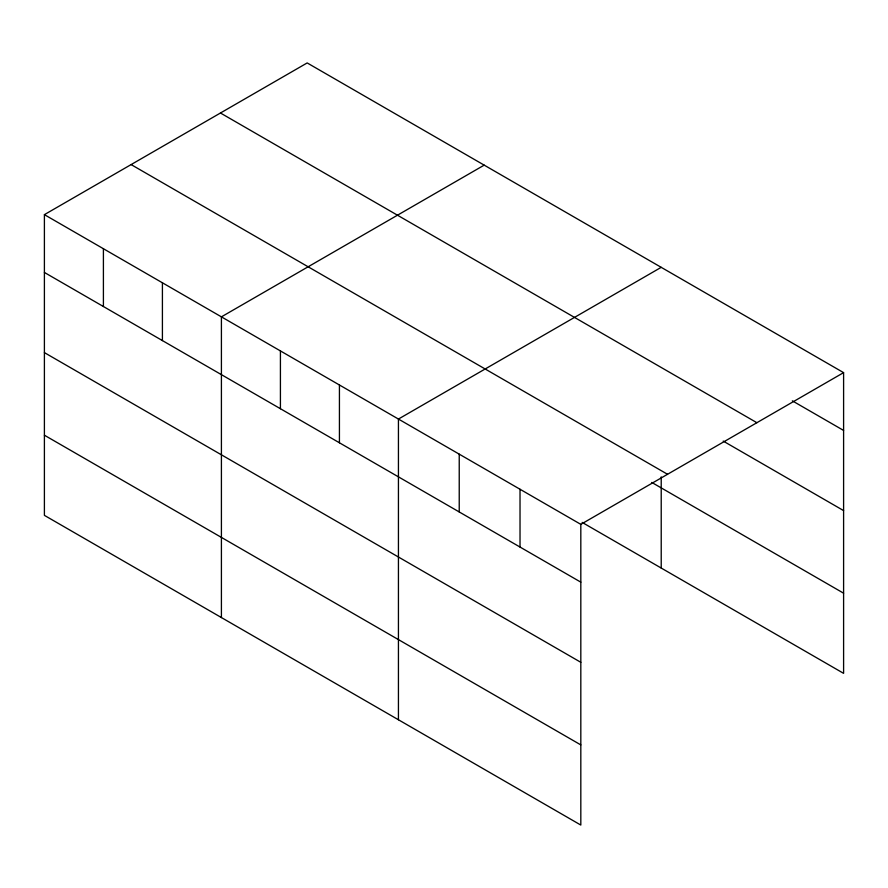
<?xml version="1.0" encoding="UTF-8"?>
<svg xmlns="http://www.w3.org/2000/svg" width="888" height="888" viewBox="0 0 888 888"><rect width="100%" height="100%" fill="white"/><g stroke="black" fill="none" stroke-linecap="round" stroke-linejoin="round"><path stroke-width="1.33" d="M44.4 214.652L580.819 524.353L580.819 825.063L44.4 515.362L44.4 214.652L307.181 62.937L843.6 372.638L843.6 673.348L582.151 522.399M484.204 165.135L221.412 316.85L221.412 617.571M661.216 267.332L398.435 419.058L398.435 719.768M580.819 524.353L843.6 372.638M792.34 400.843L843.6 430.436M220.468 113.009L756.876 422.699M723.209 441.081L843.6 510.6M131.124 164.591L667.532 474.281M651.781 482.439L843.6 593.184M44.4 272.45L580.819 582.151M44.4 352.614L580.819 662.315M44.4 435.209L580.819 744.899M661.216 476.878L661.216 568.054M520.024 489.255L520.024 547.052M459.229 454.156L459.229 511.954M339.427 384.992L339.427 442.79M280.419 350.927L280.419 408.724M162.415 282.784L162.415 340.592M103.408 248.718L103.408 306.526"/></g></svg>
